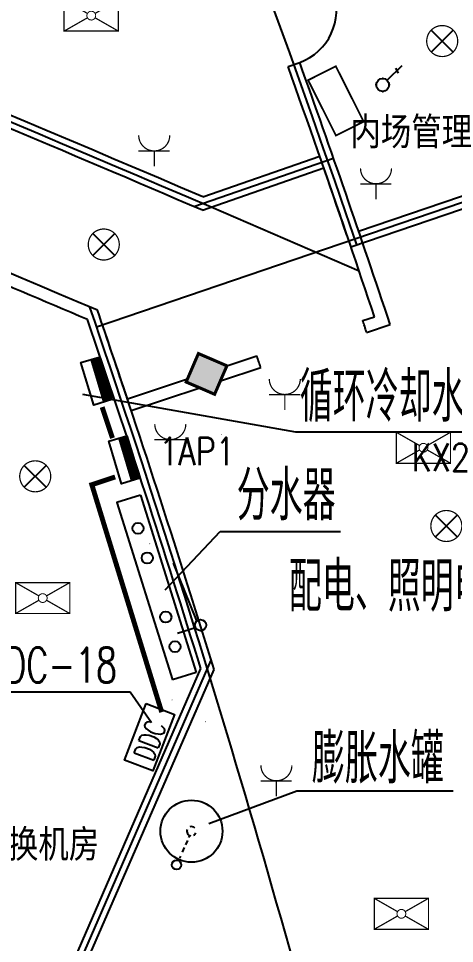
# Model space of a CAD drawing. Extents: x 23618587 to 48466785, y 42305484 to 86624613.
# Drawn here: x 24369333 to 24376365, y 43345155 to 43360084 of the extents above; entities that cross this region are included whole.
import ezdxf

# ---------------------------------------------------------------- set-up
doc = ezdxf.new("R2010")
doc.units = 0
doc.header["$MEASUREMENT"] = 0
doc.layers.get('0').update_dxf_attribs({"linetype": 'CONTINUOUS'})
for name, color, linetype in [('AC-W', 7, 'CONTINUOUS'), ('J-DIM', 7, 'CONTINUOUS'), ('R', 1, 'CONTINUOUS'), ('R-FM', 7, 'CONTINUOUS'), ('R-LG', 7, 'CONTINUOUS'), ('RS', 1, 'CONTINUOUS'), ('SIG_TEXT', 7, 'CONTINUOUS'), ('楼控', 1, 'CONTINUOUS'), ('设备-动力', 3, 'CONTINUOUS'), ('设备-插座', 3, 'CONTINUOUS'), ('设备-照明', 3, 'CONTINUOUS'), ('设备-箱柜', 3, 'CONTINUOUS')]:
    doc.layers.add(name, color=color, linetype=linetype)
doc.styles.add('_TXT', font='TXT.shx')
doc.styles.add('DFHZ', font='romans.shx', dxfattribs={"width": 0.7, "bigfont": 'dfhz.shx'})
doc.styles.add('IDQSTYLE', font='simplex.shx', dxfattribs={"width": 0.7, "bigfont": 'hzfs1.shx'})
doc.styles.add('Q1', font='SimSun.ttf', dxfattribs={"width": 0.8, "height": 450})

# ---------------------------------------------------------------- blocks, each defined once
blk = doc.blocks.new('A$C0F9D097A')
at = {"layer": '楼控', "color": 3}
blk.add_lwpolyline([(285, 0), (0, 114), (266, 778), (550, 664)], close=True, dxfattribs=at)
at = {"layer": '楼控', "color": 3, "const_width": 150}
blk.add_lwpolyline([(213, 30), (480, 690)], dxfattribs=at)
blk = doc.blocks.new('A$C165A5DEC')
at = {"layer": '楼控', "color": 1}
blk.add_lwpolyline([(347, 1085), (803, 911), (456, 0), (0, 174)], close=True, dxfattribs=at)
at = {"layer": '楼控', "style": 'DFHZ', "width": 0.7}
blk.add_text('DDC', height=336, rotation=69.4255, dxfattribs=at).set_placement((455, 134))
blk = doc.blocks.new('HC000426')
at = {"color": 0, "linetype": 'Continuous', "const_width": 0.3}
blk.add_lwpolyline([(5, 2.5), (-5, 2.5), (-5, -2.5), (5, -2.5)], close=True, dxfattribs=at)
at = {"color": 0, "style": 'IDQSTYLE', "width": 0.7}
blk.add_attdef('PSFHATT', (7, -2.5), '', height=2.5, dxfattribs=at)
blk = doc.blocks.new('HC000133')
at = {"color": 0, "linetype": 'Continuous', "const_width": 0.2}
blk.add_lwpolyline([(-2.5, 5, 0.198912), (-1.77, 3.23, 0.198912), (0, 2.5, 0.198912), (1.77, 3.23, 0.198912), (2.5, 5)], format="xyb", dxfattribs=at)
for points in [[(-2.55, 2.48), (2.48, 2.48)], [(0, 2.5), (0, 0)]]:
    blk.add_lwpolyline(points, dxfattribs=at)
at = {"color": 0, "style": 'IDQSTYLE', "width": 0.7}
blk.add_attdef('PSFHATT', (4.5, 0), '', height=2.5, dxfattribs=at)
blk = doc.blocks.new('HC000704')
at = {"color": 0, "linetype": 'Continuous', "const_width": 0.2}
for points in [[(-0.61, 0.35), (-4.38, 2.5)], [(-4.38, 2.5), (4.37, 2.5), (4.37, -2.5), (-4.38, -2.5), (-4.38, 2.5)], [(4.37, 2.5), (0.61, 0.35)], [(-0.61, -0.35), (-4.38, -2.5)], [(0.61, -0.35), (4.37, -2.5)]]:
    blk.add_lwpolyline(points, dxfattribs=at)
at = {"color": 0, "linetype": 'Continuous', "const_width": 0.16}
blk.add_lwpolyline([(0, -0.71, 0.198912), (0.5, -0.5, 0.198912), (0.71, 0, 0.198912), (0.5, 0.5, 0.198912), (0, 0.71, 0.198912), (-0.5, 0.5, 0.198912), (-0.71, 0, 0.198912), (-0.5, -0.5, 0.198912)], format="xyb", close=True, dxfattribs=at)
at = {"color": 0, "style": 'IDQSTYLE', "width": 0.7}
blk.add_attdef('PSFHATT', (6.37, -2.5), '', height=2.5, dxfattribs=at)
blk = doc.blocks.new('HC001494')
at = {"color": 0, "linetype": 'Continuous'}
for p, q in [((-1.77, 1.77), (1.77, -1.77)), ((1.77, 1.77), (-1.77, -1.77))]:
    blk.add_line(p, q, dxfattribs=at)
at = {"color": 0, "linetype": 'Continuous', "const_width": 0.2}
blk.add_lwpolyline([(1.77, -1.77, 0.198912), (2.5, 0, 0.198912), (1.77, 1.77, 0.198912), (0, 2.5, 0.198912), (-1.77, 1.77, 0.198912), (-2.5, 0, 0.198912), (-1.77, -1.77, 0.198912), (0, -2.5, 0.198912)], format="xyb", close=True, dxfattribs=at)
at = {"color": 0, "style": 'IDQSTYLE', "width": 0.7}
blk.add_attdef('PSFHATT', (4.5, -2.5), '', height=2.5, dxfattribs=at)
blk = doc.blocks.new('HC002297100793')
at = {"color": 0}
for p, q in [((0.74, 1.78), (3.12, 4.17)), ((2.09, 3.72), (2.47, 2.92))]:
    blk.add_line(p, q, dxfattribs=at)
blk.add_circle((0, 1.04), 1.04, dxfattribs=at)
for p in [(0, 2.08), (-1.04, 1.04), (0, 0), (1.04, 1.04)]:
    blk.add_point(p, dxfattribs=at)
at = {"color": 0, "width": 0.7}
blk.add_attdef('PSFHATT', (3.15, 0), '', height=0.025, dxfattribs=at)

msp = doc.modelspace()

# ---------------------------------------------------------------- hatches: boundary and pattern name
at = {"layer": 'AC-W'}
msp.add_hatch(color=7, dxfattribs=at).paths.add_polyline_path([(24372234.7961, 43354676.07817), (24372036.95268, 43354216.88542), (24372496.14543, 43354019.042), (24372693.98885, 43354478.23474)])
msp.add_hatch(color=7, dxfattribs=at).paths.add_polyline_path([(24372234.7961, 43354676.07817), (24372036.95268, 43354216.88542), (24372496.14543, 43354019.042), (24372693.98885, 43354478.23474)])

# ---------------------------------------------------------------- linework, layer by layer
at = {"layer": 'AC-W', "color": 7}
for p, q in [((24373680.17791, 43359308.2119), (24373868.49737, 43359375.5601)), ((24372305.45054, 43357203.2001), (24374191.68425, 43357860.05617)), ((24374819.44665, 43356653.5613), (24378416.59312, 43357878.6046)), ((24372297.97093, 43356988.81545), (24374257.45758, 43357671.1809)), ((24374694.59993, 43356399.76353), (24378481.06865, 43357689.28237)), ((24374884.71042, 43355208.0469), (24375074.48565, 43355271.17672)), ((24374947.84023, 43355018.2717), (24375327.39069, 43355144.53133)), ((24372692.60565, 43354478.8307), (24373176.73338, 43354639.87856)), ((24372588.51387, 43354233.42828), (24373239.86319, 43354450.10336)), ((24371089.20587, 43353945.45059), (24372059.00056, 43354268.05834)), ((24371152.33568, 43353755.67538), (24372255.59808, 43354122.68194)), ((24369920.99406, 43344182.22106), (24372273.52732, 43349591.1524)), ((24370263.93529, 43344469.25993), (24372486.41996, 43349579.18428))]:
    msp.add_line(p, q, dxfattribs=at)
at = {"layer": 'AC-W', "color": 7, "ltscale": 300}
for p, q in [((24370591.95842, 43355108.20897), (24378448.83088, 43357783.94348)), ((24372161.63562, 43357047.22846), (24374413.4703, 43357831.40026)), ((24369135.24364, 43342124.90324), (24372441.27079, 43349726.10239))]:
    msp.add_line(p, q, dxfattribs=at)
at = {"layer": 'AC-W', "color": 7, "const_width": 50}
msp.add_lwpolyline([(24372693.98885, 43354478.23474), (24372496.14543, 43354019.042), (24372036.95268, 43354216.88542), (24372234.7961, 43354676.07817)], close=True, dxfattribs=at)
msp.add_lwpolyline([(24372693.98885, 43354478.23474), (24372496.14543, 43354019.042), (24372036.95268, 43354216.88542), (24372234.7961, 43354676.07817)], close=True, dxfattribs=at)
at = {"layer": 'AC-W', "color": 7, "ltscale": 300}
for centre, radius, start, end in [((24189221.26409, 43293340.65083), 200000, 4.560471461, 29.6000000034), ((24189221.26409, 43293340.65083), 196000, 18.7775437664, 29.0000337956), ((24148685.34615, 42835267.72991), 567722.67138, 66.5260012819, 69.3279804304), ((24162246.90911, 42870268.06754), 513099.72014, 62.6224147924, 75.1443656534), ((24189221.26409, 43293340.65083), 191600, 13.9625161943, 18.9073153851), ((24150982.49453, 42831626.35527), 541522.67138, 66.0871772528, 74.4564383749)]:
    msp.add_arc(centre, radius, start, end, dxfattribs=at)
at = {"layer": 'AC-W', "color": 7}
for centre, radius, start, end in [((24189221.26409, 43293340.65083), 199900, 18.8354385288, 29.6000000034), ((24148685.34615, 42835267.72991), 567822.67138, 66.8075794562, 69.3229354503), ((24148759.7883, 42835660.74182), 530172.67138, 79.4743453433, 79.4743453433), ((24148766.30591, 42835659.45113), 530172.67138, 78.1227654299, 78.1227654299), ((24148779.34207, 42835656.52904), 530172.67138, 76.2090487924, 76.2090487924), ((24148685.34615, 42835267.72991), 567622.67138, 66.7997511767, 68.2411710536), ((24373563.33001, 43360222.73164), 900, 289.809988375, 19.809988369), ((24148685.34615, 42835267.72991), 565472.67138, 66.8927523705, 67.9826562671), ((24189221.26409, 43293340.65083), 195900, 18.8360237682, 19.6784418215), ((24189221.26409, 43293340.65083), 196100, 18.3707823704, 19.6784418215), ((24189221.26409, 43293340.65083), 195900, 18.4292474667, 19.1707525396), ((24189221.26409, 43293340.65083), 191700, 18.4298882564, 18.8804022536), ((24189221.26409, 43293340.65083), 191500, 17.0817758946, 18.853755268), ((24189221.26409, 43293340.65083), 191500, 17.0817758946, 18.8537552648), ((24189221.26409, 43293340.65083), 195700, 18.3707226505, 18.4292773561), ((24189221.26409, 43293340.65083), 191700, 17.059666219, 18.7768880534), ((24189221.26409, 43293340.65083), 193900, 18.37045086, 18.4295491423)]:
    msp.add_arc(centre, radius, start, end, dxfattribs=at)
at = {"layer": 'J-DIM'}
for p, q in [((24372402.22306, 43347090.1105), (24373821.29772, 43347620.65578)), ((24373821.61386, 43347620.76841), (24376344.96359, 43347620.76841))]:
    msp.add_line(p, q, dxfattribs=at)
msp.add_arc((24372608.92958, 43353363.75272), 0.5, 90, 129.218843392, dxfattribs=at)
at = {"layer": 'R'}
for p, q in [((24372092.52114, 43346898.30293), (24372076.93075, 43346863.03816)), ((24372057.08856, 43346818.15602), (24372025.4896, 43346746.68058)), ((24371944.62088, 43346563.75915), (24371930.1566, 43346531.04158)), ((24372005.64741, 43346701.79844), (24371974.04846, 43346630.32301)), ((24371920.67511, 43346509.59489), (24371912.89502, 43346491.99667))]:
    msp.add_line(p, q, dxfattribs=at)
at = {"layer": 'R-FM'}
for p, q in [((24371301.575, 43352391.32944), (24370920.76015, 43352272.24521)), ((24371302.20144, 43352391.00145), (24372197.27306, 43349528.68634)), ((24370920.43216, 43352271.61878), (24371815.50378, 43349409.30366)), ((24372196.94507, 43349528.0599), (24371816.13022, 43349408.97568))]:
    msp.add_line(p, q, dxfattribs=at)
for centre, radius in [((24372122.84691, 43346966.89847), 500), ((24371882.56925, 43346423.40113), 75)]:
    msp.add_circle(centre, radius, dxfattribs=at)
for centre, radius, start, end in [((24370920.90938, 43352271.768), 0.5, 107.364932023, 197.364932029), ((24371447.23256, 43351597.94504), 0.5, 17.364932029, 107.364932036), ((24372193.07583, 43349212.84152), 0.5, 287.364932023, 17.364932029), ((24371812.26099, 43349093.7573), 0.5, 197.364932029, 287.364932023), ((24372342.30418, 43348735.62993), 0.5, 287.364932023, 17.364932029), ((24371961.48933, 43348616.54571), 0.5, 197.364932029, 287.364932023), ((24372122.84691, 43346966.89847), 75, 41.993849514, 109.490603583), ((24372122.84691, 43346966.89847), 75, 156.748629942, 261.508489498), ((24372122.84691, 43346966.89847), 75, 298.028220004, 341.638243178)]:
    msp.add_arc(centre, radius, start, end, dxfattribs=at)
at = {"layer": 'R-LG'}
for centre in [(24371260.39592, 43351854.57574), (24371409.62426, 43351377.36415), (24371708.08096, 43350422.94097), (24372268.8035, 43350292.70367), (24371857.3093, 43349945.72938)]:
    msp.add_circle(centre, 90, dxfattribs=at)
at = {"layer": 'RS'}
for p, q in [((24372208.77634, 43350359.76141), (24371834.52389, 43351292.26872)), ((24372189.01483, 43350251.06512), (24371897.44918, 43350159.88993))]:
    msp.add_line(p, q, dxfattribs=at)
msp.add_arc((24371834.05987, 43351292.08249), 0.5, 21.867563371, 66.867563368, dxfattribs=at)
at = {"layer": '楼控', "color": 1}
for p, q in [((24373807.77137, 43353408.4454), (24370369.99267, 43354017.76979)), ((24378687.20514, 43353408.4454), (24373807.77137, 43353408.4454)), ((24371700.74614, 43350860.35799), (24372587.91512, 43351802.04262)), ((24372587.91512, 43351802.04262), (24374528.5989, 43351802.04262))]:
    msp.add_line(p, q, dxfattribs=at)
at = {"layer": '楼控'}
for p, q in [((24369047.78672, 43349214.83473), (24371133.02366, 43349214.83473)), ((24371133.02366, 43349214.83473), (24371480.70852, 43348718.76201))]:
    msp.add_line(p, q, dxfattribs=at)
at = {"layer": '楼控', "const_width": 80}
for points in [[(24370682.41151, 43353811.43641), (24370849.5375, 43353310.78925)], [(24370891.23177, 43352684.90406), (24370515.45997, 43352559.76769), (24371642.77538, 43348888.01633)]]:
    msp.add_lwpolyline(points, dxfattribs=at)
at = {"layer": '楼控', "color": 7}
msp.add_arc((24148685.34615, 42835267.72991), 565272.67138, 66.9017828157, 67.1362040391, dxfattribs=at)
msp.add_arc((24148685.34615, 42835267.72991), 565272.67138, 66.9017828157, 67.1362040391, dxfattribs=at)

# ---------------------------------------------------------------- block references
at = {"layer": '楼控', "color": 3, "rotation": 38.63163756918237}
for p in [(24370617.59808, 43353755.46889), (24371067.35907, 43352486.81834)]:
    msp.add_blockref('A$C0F9D097A', p, dxfattribs=at)
at = {"layer": '楼控', "color": 1}
msp.add_blockref('A$C165A5DEC', (24371044.16206, 43347940.48396), dxfattribs=at)
at = {"layer": '设备-动力', "xscale": 100, "yscale": 100, "zscale": 100}
for p in [(24370506.61665, 43360129.90615), (24375864.20381, 43353155.50309), (24369723.36962, 43350729.83368), (24375508.43537, 43345633.54182)]:
    msp.add_blockref('HC000704', p, dxfattribs=at)
at = {"layer": '设备-插座', "xscale": 100, "yscale": 100, "zscale": 100}
for p in [(24371522.06649, 43357696.23912), (24375099.1844, 43357166.05819), (24373627.94506, 43353765.39184), (24371781.33745, 43353036.91361), (24373492.41422, 43347530.97349)]:
    msp.add_blockref('HC000133', p, dxfattribs=at)
at = {"layer": '设备-照明', "color": 3, "xscale": 100, "yscale": 100, "zscale": 100}
for p in [(24376167.01591, 43359719.36513), (24370708.08779, 43356435.64347), (24369602.63071, 43352694.4484), (24376233.83372, 43351892.94999)]:
    msp.add_blockref('HC001494', p, dxfattribs=at)
at = {"layer": '设备-照明', "xscale": 100, "yscale": 100, "zscale": 100}
msp.add_blockref('HC002297100793', (24375206.97054, 43358907.55661), dxfattribs=at)
at = {"layer": '设备-箱柜', "color": 142, "xscale": 99.99999999999993, "yscale": 99.99999999999997, "zscale": 100, "rotation": 296.6923266761137}
msp.add_blockref('HC000426', (24374452.14293, 43358753.80385, 0.00038), dxfattribs=at)

# ---------------------------------------------------------------- texts
at = {"layer": 'AC-W', "color": 7, "style": 'Q1', "width": 0.8}
for s, p in [('内场管理', (24374685.89164, 43358036.3895)), ('热交换机房', (24368179.59954, 43346537.79725))]:
    msp.add_text(s, height=450, dxfattribs=at).set_placement(p)
at = {"layer": 'J-DIM', "style": 'DFHZ', "width": 0.7}
for s, p in [('循环冷却水泵电控箱', (24373869.34258, 43353577.16204)), ('分水器', (24372852.31581, 43351985.63775)), ('配电、照明电控箱', (24373693.77015, 43350514.37678)), ('膨胀水罐', (24374065.00009, 43347737.76869))]:
    msp.add_text(s, height=800, dxfattribs=at).set_placement(p)
at = {"layer": 'SIG_TEXT', "style": '_TXT', "width": 0.8}
for s, p in [('1AP1', (24371601.66387, 43352872.97584)), ('KX2', (24375672.94695, 43352775.53387))]:
    msp.add_text(s, height=450, dxfattribs=at).set_placement(p)
at = {"layer": '楼控', "style": 'DFHZ', "width": 0.7}
msp.add_text('DDC-18', height=560, dxfattribs=at).set_placement((24368753.02104, 43349369.39953))

doc.saveas('drawing.dxf')
